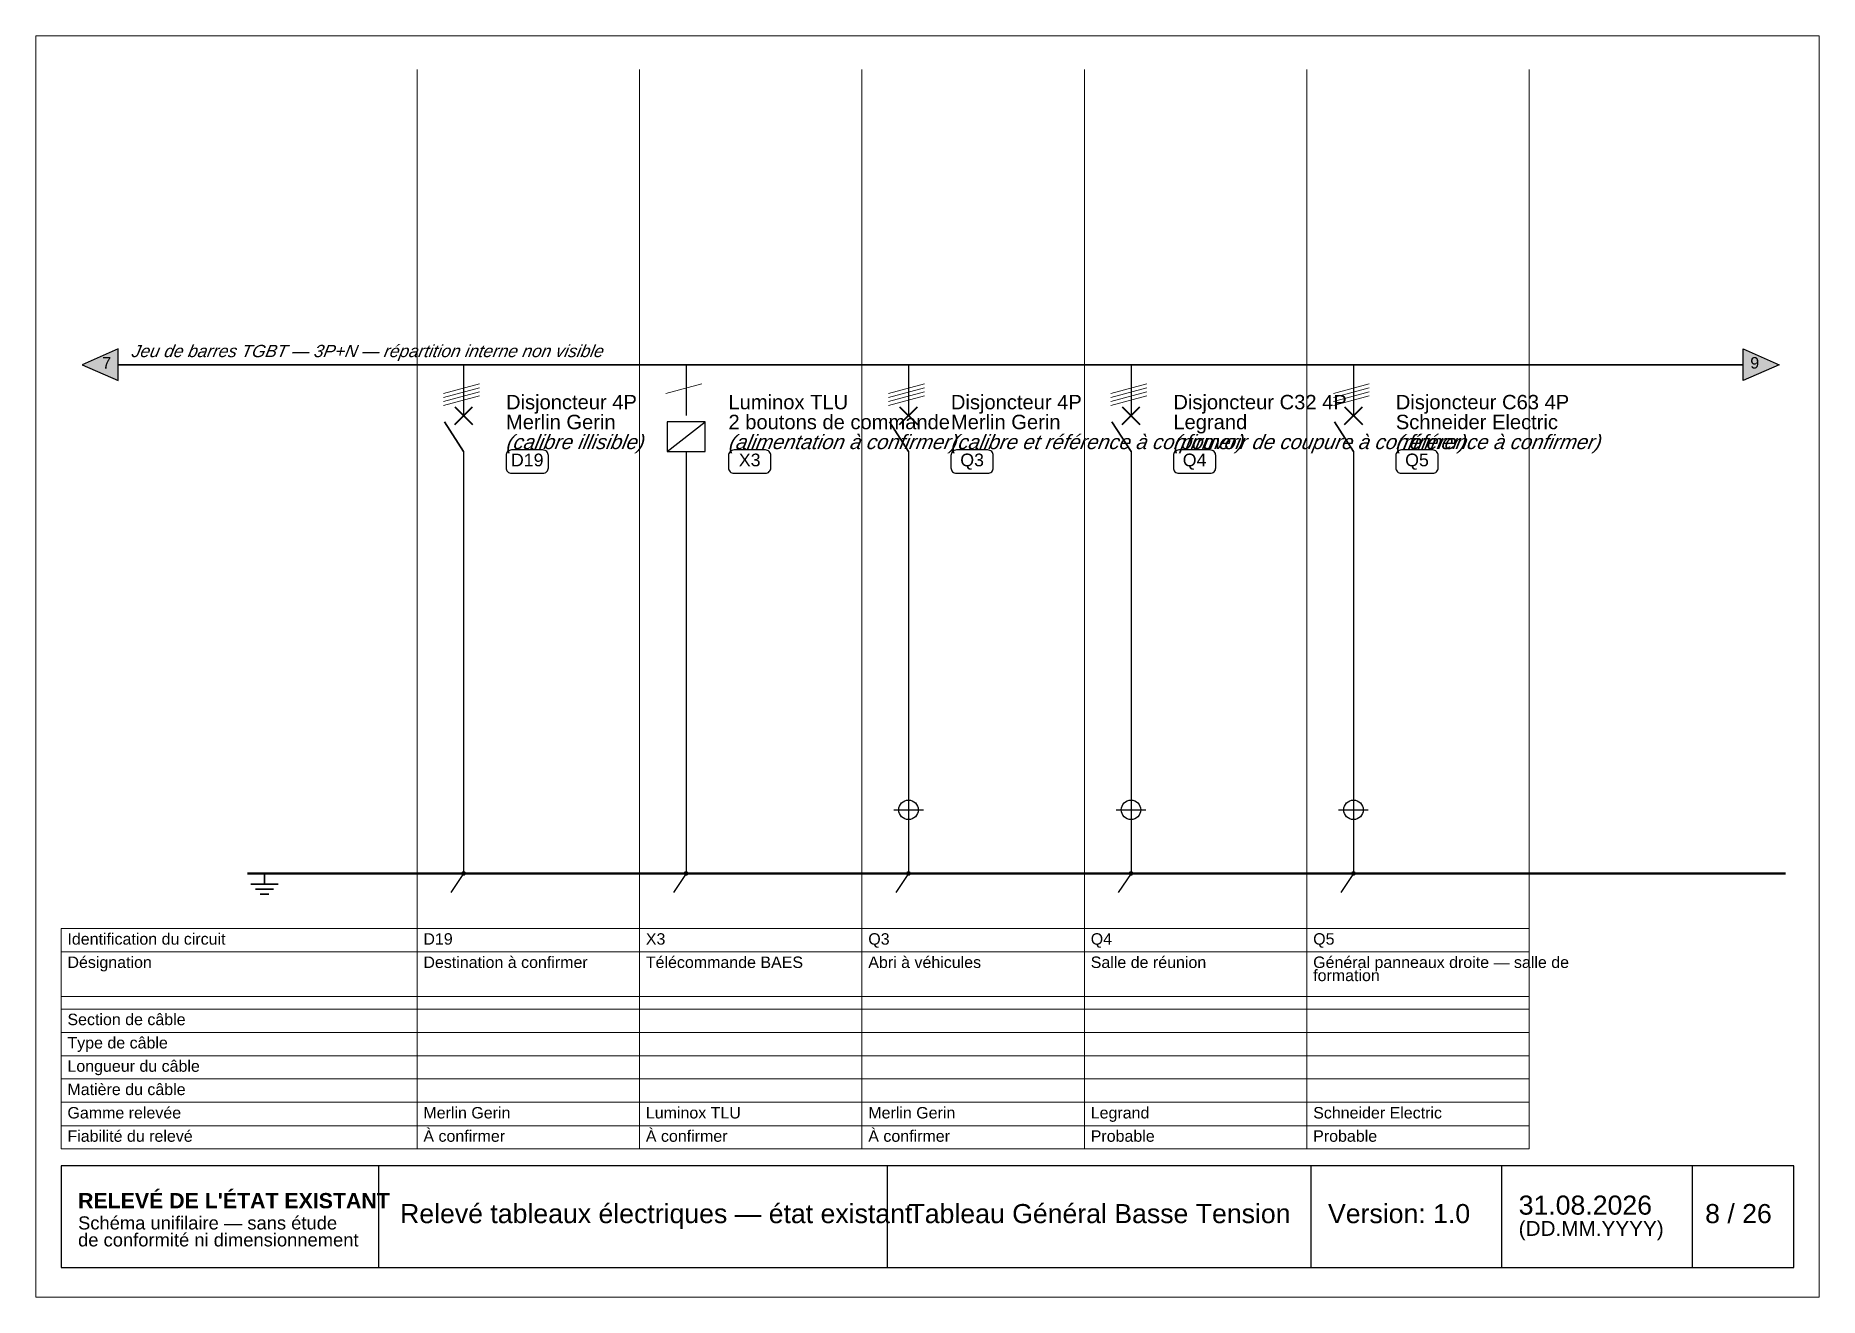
# Paper-space layout '08 - F08 TGBT (6-7)' of a CAD drawing. Header units: millimetres. Extents: x 0 to 297, y 0 to 210.
# The model-space entities are those that its viewports show. They can reach past a viewport. Long polylines and large blocks are cut down to what shows.
import ezdxf
from ezdxf.enums import TextEntityAlignment as Align

# ---------------------------------------------------------------- set-up
doc = ezdxf.new("R2010")
doc.units = ezdxf.units.MM
doc.header["$LTSCALE"] = 0.5
doc.linetypes.add('DASHED', pattern=[1.524, 1.27, -0.254])
for name, color, linetype, lineweight in [('RENVOIS_FOLIO', 5, 'CONTINUOUS', 25), ('SCHEMA', 7, 'CONTINUOUS', 35), ('SYMBOLES', 7, 'CONTINUOUS', 25), ('TERRE', 3, 'CONTINUOUS', 50), ('TEXTE', 7, 'CONTINUOUS', 13), ('TEXTE_A_CONFIRMER', 1, 'CONTINUOUS', 13), ('TRAME', 253, 'CONTINUOUS', 9)]:
    doc.layers.add(name, color=color, linetype=linetype, lineweight=lineweight)
doc.styles.add('SCHEMA', font='arial.ttf')
doc.styles.add('SCHEMA_GRAS', font='arialbd.ttf')
doc.styles.add('SCHEMA_ITAL', font='ariali.ttf')

msp = doc.modelspace()

# ---------------------------------------------------------------- hatches: boundary and pattern name
at = {"layer": 'RENVOIS_FOLIO'}
for points in [[(964.76, -72.13), (958.76, -74.78), (964.76, -77.42)], [(1235.3, -72.13), (1241.3, -74.78), (1235.3, -77.42)]]:
    msp.add_hatch(color=7, dxfattribs=at).paths.add_polyline_path(points)
at = {"layer": 'SCHEMA'}
h = msp.add_hatch(color=7, dxfattribs=at)
edge = h.paths.add_edge_path()
edge.add_arc((1022.26, -159.44), 0.388, 0, 360)
h = msp.add_hatch(color=7, dxfattribs=at)
edge = h.paths.add_edge_path()
edge.add_arc((1059.3, -159.44), 0.388, 0, 360)
h = msp.add_hatch(color=7, dxfattribs=at)
edge = h.paths.add_edge_path()
edge.add_arc((1096.34, -159.44), 0.388, 0, 360)
h = msp.add_hatch(color=7, dxfattribs=at)
edge = h.paths.add_edge_path()
edge.add_arc((1133.39, -159.44), 0.388, 0, 360)
h = msp.add_hatch(color=7, dxfattribs=at)
edge = h.paths.add_edge_path()
edge.add_arc((1170.43, -159.44), 0.388, 0, 360)

# ---------------------------------------------------------------- linework, layer by layer
at = {"layer": 'RENVOIS_FOLIO'}
for points in [[(964.76, -72.13), (958.76, -74.78), (964.76, -77.42)], [(1235.3, -72.13), (1241.3, -74.78), (1235.3, -77.42)]]:
    msp.add_lwpolyline(points, close=True, dxfattribs=at)
at = {"layer": 'SCHEMA', "lineweight": 35}
for p, q in [((964.76, -74.78), (1235.3, -74.78)), ((1019.09, -84.3), (1022.26, -89.24)), ((1093.17, -84.3), (1096.34, -89.24)), ((1130.21, -84.3), (1133.39, -89.24)), ((1167.25, -84.3), (1170.43, -89.24)), ((989.1, -159.44), (989.1, -161.21)), ((986.81, -161.21), (991.39, -161.21)), ((987.62, -162.06), (990.58, -162.06)), ((988.39, -162.9), (989.81, -162.9))]:
    msp.add_line(p, q, dxfattribs=at)
at = {"layer": 'SCHEMA', "lineweight": 30}
for p, q in [((1022.26, -74.78), (1022.26, -83.24)), ((1059.3, -74.78), (1059.3, -83.24)), ((1096.34, -74.78), (1096.34, -83.24)), ((1133.39, -74.78), (1133.39, -83.24)), ((1170.43, -74.78), (1170.43, -83.24)), ((1056.13, -89.24), (1062.48, -84.3)), ((1022.26, -89.24), (1022.26, -159.44)), ((1059.3, -89.24), (1059.3, -159.44)), ((1096.34, -89.24), (1096.34, -159.44)), ((1133.39, -89.24), (1133.39, -159.44)), ((1170.43, -89.24), (1170.43, -159.44)), ((1096.34, -146.39), (1096.34, -151.33)), ((1133.39, -146.39), (1133.39, -151.33)), ((1170.43, -146.39), (1170.43, -151.33)), ((1093.88, -148.86), (1098.81, -148.86)), ((1130.92, -148.86), (1135.86, -148.86)), ((1167.96, -148.86), (1172.9, -148.86)), ((1022.26, -159.44), (1020.14, -162.62)), ((1059.3, -159.44), (1057.19, -162.62)), ((1096.34, -159.44), (1094.23, -162.62)), ((1133.39, -159.44), (1131.27, -162.62)), ((1170.43, -159.44), (1168.31, -162.62))]:
    msp.add_line(p, q, dxfattribs=at)
at = {"layer": 'SCHEMA', "lineweight": 40}
for p, q in [((1020.78, -84.73), (1023.74, -81.76)), ((1020.78, -81.76), (1023.74, -84.73)), ((1094.86, -84.73), (1097.83, -81.76)), ((1094.86, -81.76), (1097.83, -84.73)), ((1131.9, -84.73), (1134.87, -81.76)), ((1131.9, -81.76), (1134.87, -84.73)), ((1168.95, -84.73), (1171.91, -81.76)), ((1168.95, -81.76), (1171.91, -84.73))]:
    msp.add_line(p, q, dxfattribs=at)
at = {"layer": 'SCHEMA', "lineweight": 30}
msp.add_lwpolyline([(1056.13, -89.24), (1062.48, -89.24), (1062.48, -84.3), (1056.13, -84.3)], close=True, dxfattribs=at)
for centre in [(1096.34, -148.86), (1133.39, -148.86), (1170.43, -148.86)]:
    msp.add_circle(centre, 1.62, dxfattribs=at)
at = {"layer": 'SYMBOLES', "lineweight": 20}
for p, q in [((1018.91, -79.54), (1024.91, -77.95)), ((1018.91, -80.21), (1024.91, -78.62)), ((1018.91, -80.88), (1024.91, -79.29)), ((1018.91, -81.55), (1024.91, -79.96)), ((1055.95, -79.54), (1061.95, -77.95)), ((1092.99, -79.54), (1098.99, -77.95)), ((1092.99, -80.21), (1098.99, -78.62)), ((1092.99, -80.88), (1098.99, -79.29)), ((1092.99, -81.55), (1098.99, -79.96)), ((1130.03, -79.54), (1136.03, -77.95)), ((1130.03, -80.21), (1136.03, -78.62)), ((1130.03, -80.88), (1136.03, -79.29)), ((1130.03, -81.55), (1136.03, -79.96)), ((1167.08, -79.54), (1173.07, -77.95)), ((1167.08, -80.21), (1173.07, -78.62)), ((1167.08, -80.88), (1173.07, -79.29)), ((1167.08, -81.55), (1173.07, -79.96))]:
    msp.add_line(p, q, dxfattribs=at)
at = {"layer": 'SYMBOLES', "lineweight": 15}
for p, q in [((955.23, -168.62), (1199.71, -168.62)), ((955.23, -205.31), (955.23, -168.62)), ((1014.5, -205.31), (1014.5, -168.62)), ((1051.54, -205.31), (1051.54, -168.62)), ((1088.58, -205.31), (1088.58, -168.62)), ((1125.62, -205.31), (1125.62, -168.62)), ((1162.67, -205.31), (1162.67, -168.62)), ((1199.71, -205.31), (1199.71, -168.62)), ((955.23, -172.5), (1199.71, -172.5)), ((955.23, -179.91), (1199.71, -179.91)), ((955.23, -182.02), (1199.71, -182.02)), ((955.23, -185.9), (1199.71, -185.9)), ((955.23, -189.78), (1199.71, -189.78)), ((955.23, -193.66), (1199.71, -193.66)), ((955.23, -197.54), (1199.71, -197.54)), ((955.23, -201.43), (1199.71, -201.43)), ((955.23, -205.31), (1199.71, -205.31))]:
    msp.add_line(p, q, dxfattribs=at)
at = {"layer": 'SYMBOLES', "lineweight": 25}
for p, q in [((1008.15, -225.06), (1008.15, -208.13)), ((1092.82, -225.06), (1092.82, -208.13)), ((1163.37, -225.06), (1163.37, -208.13)), ((1195.12, -225.06), (1195.12, -208.13)), ((1226.87, -225.06), (1226.87, -208.13))]:
    msp.add_line(p, q, dxfattribs=at)
for points in [[(1030.23, -92.84), (1035.46, -92.84, 0.414214), (1036.37, -91.92), (1036.37, -89.88, 0.414214), (1035.46, -88.96), (1030.23, -88.96, 0.414214), (1029.32, -89.88), (1029.32, -91.92, 0.414214)], [(1067.28, -92.84), (1072.5, -92.84, 0.414214), (1073.41, -91.92), (1073.41, -89.88, 0.414214), (1072.5, -88.96), (1067.28, -88.96, 0.414214), (1066.36, -89.88), (1066.36, -91.92, 0.414214)], [(1104.32, -92.84), (1109.54, -92.84, 0.414214), (1110.46, -91.92), (1110.46, -89.88, 0.414214), (1109.54, -88.96), (1104.32, -88.96, 0.414214), (1103.4, -89.88), (1103.4, -91.92, 0.414214)], [(1141.36, -92.84), (1146.58, -92.84, 0.414214), (1147.5, -91.92), (1147.5, -89.88, 0.414214), (1146.58, -88.96), (1141.36, -88.96, 0.414214), (1140.44, -89.88), (1140.44, -91.92, 0.414214)], [(1178.4, -92.84), (1183.62, -92.84, 0.414214), (1184.54, -91.92), (1184.54, -89.88, 0.414214), (1183.62, -88.96), (1178.4, -88.96, 0.414214), (1177.48, -89.88), (1177.48, -91.92, 0.414214)]]:
    msp.add_lwpolyline(points, format="xyb", close=True, dxfattribs=at)
msp.add_lwpolyline([(955.23, -225.06), (1243.77, -225.06), (1243.77, -208.13), (955.23, -208.13)], close=True, dxfattribs=at)
at = {"layer": 'TERRE', "color": 3}
msp.add_line((986.28, -159.44), (1242.36, -159.44), dxfattribs=at)
at = {"layer": 'TERRE', "color": 2, "linetype": 'DASHED'}
msp.add_line((987.69, -159.44), (1242.36, -159.44), dxfattribs=at)
at = {"layer": 'TRAME'}
for p, q in [((1014.5, -205.31), (1014.5, -25.64)), ((1051.54, -205.31), (1051.54, -25.64)), ((1088.58, -205.31), (1088.58, -25.64)), ((1125.62, -205.31), (1125.62, -25.64)), ((1162.67, -205.31), (1162.67, -25.64)), ((1199.71, -205.31), (1199.71, -25.64))]:
    msp.add_line(p, q, dxfattribs=at)

# ---------------------------------------------------------------- texts
at = {"layer": 'TEXTE', "style": 'SCHEMA'}
for s, height, p in [('7', 1.91, (962.82, -75.41)), ('9', 1.91, (1237.24, -75.41)), ('D19', 2.117, (1032.85, -91.68)), ('X3', 2.117, (1069.89, -91.68)), ('Q3', 2.117, (1106.93, -91.68)), ('Q4', 2.117, (1143.97, -91.68)), ('Q5', 2.117, (1181.01, -91.68))]:
    msp.add_text(s, height=height, dxfattribs=at).set_placement(p, align=Align.CENTER)
at = {"layer": 'TEXTE', "style": 'SCHEMA_ITAL', "oblique": 12}
msp.add_text('Jeu de barres TGBT — 3P+N — répartition interne non visible', height=2.0461, dxfattribs=at).set_placement((966.88, -73.51))
at = {"layer": 'TEXTE'}
for s, height, style, p in [('Disjoncteur 4P', 2.3989, 'SCHEMA', (1029.32, -82.19)), ('Luminox TLU', 2.3989, 'SCHEMA', (1066.36, -82.19)), ('Disjoncteur 4P', 2.3989, 'SCHEMA', (1103.4, -82.19)), ('Disjoncteur C32 4P', 2.3989, 'SCHEMA', (1140.44, -82.19)), ('Disjoncteur C63 4P', 2.3989, 'SCHEMA', (1177.48, -82.19)), ('Merlin Gerin', 2.3989, 'SCHEMA', (1029.32, -85.5)), ('2 boutons de commande', 2.3989, 'SCHEMA', (1066.36, -85.5)), ('Merlin Gerin', 2.3989, 'SCHEMA', (1103.4, -85.5)), ('Legrand', 2.399, 'SCHEMA', (1140.44, -85.5)), ('Schneider Electric', 2.3989, 'SCHEMA', (1177.48, -85.5)), ('Identification du circuit', 1.905, 'SCHEMA', (956.29, -171.3)), ('D19', 1.905, 'SCHEMA', (1015.56, -171.3)), ('X3', 1.905, 'SCHEMA', (1052.6, -171.3)), ('Q3', 1.905, 'SCHEMA', (1089.64, -171.3)), ('Q4', 1.905, 'SCHEMA', (1126.68, -171.3)), ('Q5', 1.905, 'SCHEMA', (1163.72, -171.3)), ('Désignation', 1.905, 'SCHEMA', (956.29, -175.18)), ('Destination à confirmer', 1.905, 'SCHEMA', (1015.56, -175.18)), ('Télécommande BAES', 1.905, 'SCHEMA', (1052.6, -175.18)), ('Abri à véhicules', 1.905, 'SCHEMA', (1089.64, -175.18)), ('Salle de réunion', 1.905, 'SCHEMA', (1126.68, -175.18)), ('Général panneaux droite — salle de', 1.905, 'SCHEMA', (1163.72, -175.18)), ('formation', 1.905, 'SCHEMA', (1163.72, -177.37)), ('Section de câble', 1.905, 'SCHEMA', (956.29, -184.7)), ('Type de câble', 1.905, 'SCHEMA', (956.29, -188.58)), ('Longueur du câble', 1.905, 'SCHEMA', (956.29, -192.46)), ('Matière du câble', 1.905, 'SCHEMA', (956.29, -196.34)), ('Gamme relevée', 1.905, 'SCHEMA', (956.29, -200.23)), ('Merlin Gerin', 1.905, 'SCHEMA', (1015.56, -200.23)), ('Luminox TLU', 1.905, 'SCHEMA', (1052.6, -200.23)), ('Merlin Gerin', 1.905, 'SCHEMA', (1089.64, -200.23)), ('Legrand', 1.905, 'SCHEMA', (1126.68, -200.23)), ('Schneider Electric', 1.905, 'SCHEMA', (1163.72, -200.23)), ('Fiabilité du relevé', 1.905, 'SCHEMA', (956.29, -204.11)), ('Probable', 1.905, 'SCHEMA', (1126.68, -204.11)), ('Probable', 1.905, 'SCHEMA', (1163.72, -204.11)), ("RELEVÉ DE L'ÉTAT EXISTANT", 2.54, 'SCHEMA_GRAS', (958.06, -215.18)), ('31.08.2026', 3.175, 'SCHEMA', (1197.94, -216.24)), ('Schéma unifilaire — sans étude', 2.1872, 'SCHEMA', (958.06, -218.71)), ('Relevé tableaux électriques — état existant', 3.175, 'SCHEMA', (1011.68, -217.65)), ('Tableau Général Basse Tension', 3.175, 'SCHEMA', (1096.34, -217.65)), ('Version: 1.0', 3.175, 'SCHEMA', (1166.19, -217.65)), ('8 / 26', 3.175, 'SCHEMA', (1228.99, -217.65)), ('de conformité ni dimensionnement', 2.1872, 'SCHEMA', (958.06, -221.53)), ('(DD.MM.YYYY)', 2.4694, 'SCHEMA', (1197.94, -219.77))]:
    msp.add_text(s, height=height, dxfattribs=dict(at, style=style)).set_placement(p)
at = {"layer": 'TEXTE_A_CONFIRMER', "style": 'SCHEMA_ITAL', "oblique": 12}
for s, p in [('(calibre illisible)', (1029.32, -88.82)), ('(alimentation à confirmer)', (1066.36, -88.82)), ('(calibre et référence à confirmer)', (1103.4, -88.82)), ('(pouvoir de coupure à confirmer)', (1140.44, -88.82)), ('(référence à confirmer)', (1177.48, -88.82))]:
    msp.add_text(s, height=2.3989, dxfattribs=at).set_placement(p)
at = {"layer": 'TEXTE_A_CONFIRMER', "style": 'SCHEMA'}
for p in [(1015.56, -204.11), (1052.6, -204.11), (1089.64, -204.11)]:
    msp.add_text('À confirmer', height=1.905, dxfattribs=at).set_placement(p)

psp = doc.layouts.new('08 - F08 TGBT (6-7)')

# ---------------------------------------------------------------- viewports
at = {"layer": 'VIEWPORTS'}
psp.add_viewport(center=(148.5, 105), size=(297, 210), view_center_point=(1099.5, -125), view_height=210, dxfattribs=at)

doc.saveas('drawing.dxf')
